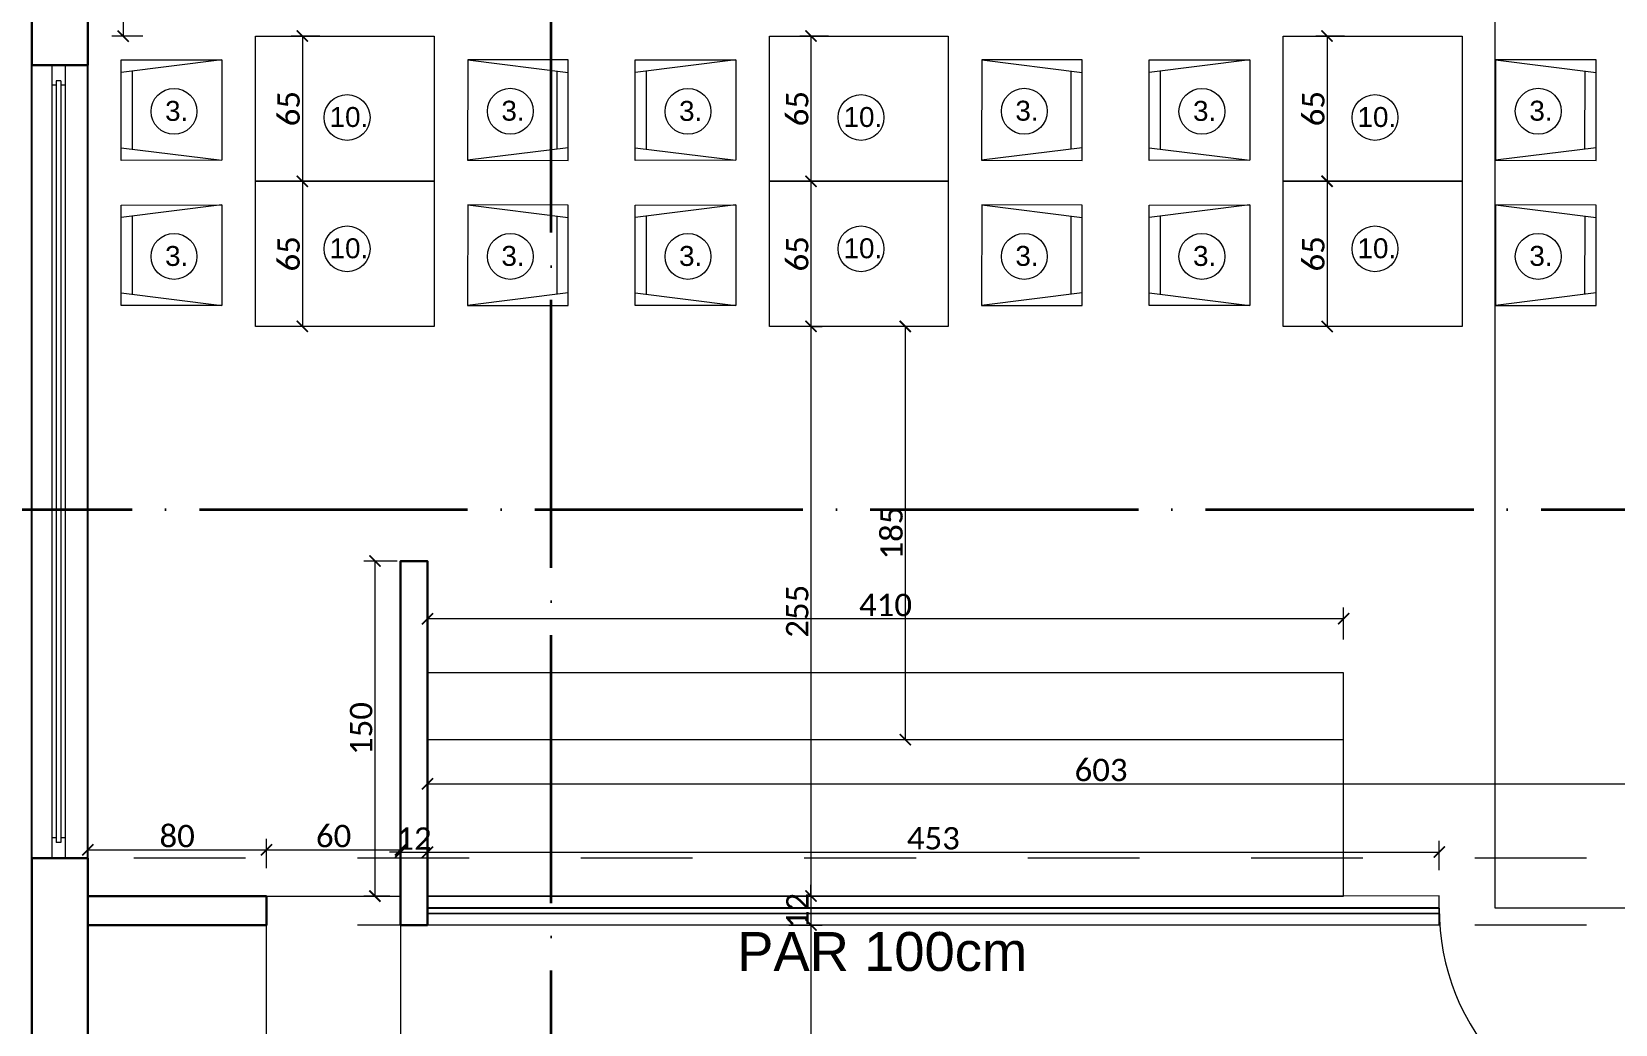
# Model space of a CAD drawing. Header units: centimetres. Extents: x -26724 to 60145, y -23645 to 6771.
# Drawn here: x -20015 to -19306, y 554 to 999 of the extents above; entities that cross this region are included whole.
import ezdxf

# ---------------------------------------------------------------- set-up
doc = ezdxf.new("R2010")
doc.units = ezdxf.units.CM
doc.linetypes.add('ACAD_ISO04W100', pattern=[30, 24, -3, 0, -3])
doc.linetypes.add('DALEKOVOD_VN', pattern=[5, 2.5, -2.5])
for name, color, linetype, lineweight in [('2.IZGLED', 7, 'Continuous', 13), ('4.KOTE', 88, 'Continuous', 15), ('namestaj', 8, 'Continuous', 9), ('namjestaj', 150, 'Continuous', 5), ('prozori', 140, 'Continuous', 13), ('zid', 7, 'Continuous', 40)]:
    doc.layers.add(name, color=color, linetype=linetype, lineweight=lineweight)
doc.layers.add('3.IZGLED 2', color=7, linetype='Continuous', lineweight=9, true_color=0x4a4a4a)
doc.layers.add('IZGLED 2', color=253, linetype='Continuous', lineweight=9, true_color=0x828282)
doc.layers.add('pozicije', color=7, linetype='Continuous')
doc.styles.add('0.15', font='arial.ttf', dxfattribs={"height": 0.15})
doc.styles.get("Standard").update_dxf_attribs({"font": 'calibri.ttf'})
doc.dimstyles.new('ja 1 50', dxfattribs={"dimtxt": 10, "dimasz": 5, "dimexe": 5, "dimexo": 5, "dimgap": 1, "dimtad": 1, "dimdec": 0, "dimtxsty": 'Standard', "dimblk": 'ARCHTICK', "dimcen": 2.5, "dimclrd": 256, "dimclrt": 7, "dimadec": 0, "dimazin": 0, "dimtfac": 1, "dimtdec": 0, "dimtix": 1, "dimtmove": 1, "dimatfit": 3, "dimldrblk": 'ARCHTICK', "dimfxl": 10, "dimfxlon": 1, "dimlwd": 0, "dimlwe": 9, "dimarcsym": 0})

# ---------------------------------------------------------------- blocks, each defined once
blk = doc.blocks.new('hzzzzzzz')
at = {"layer": 'namjestaj', "transparency": 33554687}
for p, q in [((620.48, 1677.08, 13.5), (626.13, 1722.08, 13.5)), ((620.5, 1722.08, 13.5), (620.48, 1677.08, 13.5)), ((665.5, 1722.06, 13.5), (620.5, 1722.08, 13.5)), ((620.5, 1722.08, 13.5), (620.5, 1722.08, 13.5)), ((660.5, 1717.06, 13.5), (625.5, 1717.08, 13.5)), ((659.88, 1722.06, 13.5), (665.48, 1677.06, 13.5)), ((665.48, 1677.06, 13.5), (665.5, 1722.06, 13.5)), ((620.48, 1677.08, 13.5), (665.48, 1677.06, 13.5)), ((609.86, 1582.06, 13.5), (609.86, 1662.06, 13.5)), ((609.86, 1662.06, 13.5), (674.86, 1662.06, 13.5)), ((674.86, 1662.06, 13.5), (674.86, 1582.06, 13.5)), ((674.86, 1582.06, 13.5), (609.86, 1582.06, 13.5)), ((609.86, 1582.06, 13.5), (609.86, 1582.06, 13.5)), ((620.48, 1567.04, 13.5), (665.48, 1567.06, 13.5)), ((620.48, 1567.04, 13.5), (626.13, 1522.04, 13.5)), ((620.5, 1522.04, 13.5), (620.48, 1567.04, 13.5)), ((659.88, 1522.06, 13.5), (665.48, 1567.06, 13.5)), ((665.48, 1567.06, 13.5), (665.5, 1522.06, 13.5)), ((660.5, 1527.06, 13.5), (625.5, 1527.04, 13.5)), ((665.5, 1522.06, 13.5), (620.5, 1522.04, 13.5)), ((620.5, 1522.04, 13.5), (620.5, 1522.04, 13.5))]:
    blk.add_line(p, q, dxfattribs=at)
blk = doc.blocks.new('_ArchTick')
at = {"color": 0, "linetype": 'ByBlock', "const_width": 0.15}
blk.add_lwpolyline([(-0.5, -0.5), (0.5, 0.5)], dxfattribs=at)
blk = doc.blocks.new('*D1691')
at = {"layer": '4.KOTE', "color": 0, "lineweight": 9, "transparency": 16777216}
for p, q in [((-19969.25, 1168.89), (-19979.15, 1168.89)), ((-19965.33, 996.89), (-19979.15, 996.89))]:
    blk.add_line(p, q, dxfattribs=at)
at = {"layer": '4.KOTE', "lineweight": 0, "transparency": 16777216}
blk.add_line((-19974.15, 1168.89), (-19974.15, 996.89), dxfattribs=at)
at = {"layer": 'Defpoints', "color": 0, "transparency": 16777216}
for p in [(-19955.42, 1168.89, 27), (-19974.15, 996.89), (-19914.98, 996.89, 27)]:
    blk.add_point(p, dxfattribs=at)
at = {"layer": '4.KOTE', "lineweight": 0, "transparency": 16777216, "xscale": 5, "yscale": 5, "zscale": 5}
for p, rotation in [((-19974.15, 1168.89), 90), ((-19974.15, 996.89), 270)]:
    blk.add_blockref('_ArchTick', p, dxfattribs=dict(at, rotation=rotation))
at = {"layer": '4.KOTE', "color": 7, "transparency": 16777216, "insert": (-19980.23, 1082.89), "char_height": 10, "attachment_point": 5, "rotation": 90}
blk.add_mtext('172', dxfattribs=at)
blk = doc.blocks.new('*D1719')
at = {"layer": '4.KOTE', "color": 0, "lineweight": 9, "transparency": 16777216}
for p, q in [((-19989.98, 1002.61), (-19989.98, 1017.01)), ((-19914.98, 1004.06), (-19914.98, 1017.01))]:
    blk.add_line(p, q, dxfattribs=at)
at = {"layer": '4.KOTE', "lineweight": 0, "transparency": 16777216}
blk.add_line((-19989.98, 1012.01), (-19914.98, 1012.01), dxfattribs=at)
at = {"layer": 'Defpoints', "color": 0, "transparency": 16777216}
for p in [(-19914.98, 1012.01), (-19989.98, 970.8, 13.5), (-19914.98, 970.8, 27)]:
    blk.add_point(p, dxfattribs=at)
at = {"layer": '4.KOTE', "lineweight": 0, "transparency": 16777216, "xscale": 5, "yscale": 5, "zscale": 5, "rotation": 180}
blk.add_blockref('_ArchTick', (-19989.98, 1012.01), dxfattribs=at)
at = {"layer": '4.KOTE', "lineweight": 0, "transparency": 16777216, "xscale": 5, "yscale": 5, "zscale": 5}
blk.add_blockref('_ArchTick', (-19914.98, 1012.01), dxfattribs=at)
at = {"layer": '4.KOTE', "color": 7, "transparency": 16777216, "insert": (-19952.48, 1018.08), "char_height": 10, "attachment_point": 5}
blk.add_mtext('75', dxfattribs=at)
blk = doc.blocks.new('*D1720')
at = {"layer": '4.KOTE', "color": 0, "lineweight": 9, "transparency": 16777216}
for p, q in [((-19914.98, 1004.06), (-19914.98, 1017.01)), ((-19834.98, 1008.04), (-19834.98, 1017.01))]:
    blk.add_line(p, q, dxfattribs=at)
at = {"layer": '4.KOTE', "lineweight": 0, "transparency": 16777216}
blk.add_line((-19914.98, 1012.01), (-19834.98, 1012.01), dxfattribs=at)
at = {"layer": 'Defpoints', "color": 0, "transparency": 16777216}
for p in [(-19834.98, 1012.01), (-19834.98, 996.89, 27), (-19914.98, 970.8, 27)]:
    blk.add_point(p, dxfattribs=at)
at = {"layer": '4.KOTE', "lineweight": 0, "transparency": 16777216, "xscale": 5, "yscale": 5, "zscale": 5, "rotation": 180}
blk.add_blockref('_ArchTick', (-19914.98, 1012.01), dxfattribs=at)
at = {"layer": '4.KOTE', "lineweight": 0, "transparency": 16777216, "xscale": 5, "yscale": 5, "zscale": 5}
blk.add_blockref('_ArchTick', (-19834.98, 1012.01), dxfattribs=at)
at = {"layer": '4.KOTE', "color": 7, "transparency": 16777216, "insert": (-19874.98, 1018.13), "char_height": 10, "attachment_point": 5}
blk.add_mtext('80', dxfattribs=at)
blk = doc.blocks.new('*D1721')
at = {"layer": '4.KOTE', "color": 0, "lineweight": 9, "transparency": 16777216}
for p, q in [((-19834.98, 1008.04), (-19834.98, 1017.01)), ((-19684.98, 1010.33), (-19684.98, 1017.01))]:
    blk.add_line(p, q, dxfattribs=at)
at = {"layer": '4.KOTE', "lineweight": 0, "transparency": 16777216}
blk.add_line((-19834.98, 1012.01), (-19684.98, 1012.01), dxfattribs=at)
at = {"layer": 'Defpoints', "color": 0, "transparency": 16777216}
for p in [(-19684.98, 1012.01), (-19834.98, 996.89, 27), (-19684.98, 996.89, 40.5)]:
    blk.add_point(p, dxfattribs=at)
at = {"layer": '4.KOTE', "lineweight": 0, "transparency": 16777216, "xscale": 5, "yscale": 5, "zscale": 5, "rotation": 180}
blk.add_blockref('_ArchTick', (-19834.98, 1012.01), dxfattribs=at)
at = {"layer": '4.KOTE', "lineweight": 0, "transparency": 16777216, "xscale": 5, "yscale": 5, "zscale": 5}
blk.add_blockref('_ArchTick', (-19684.98, 1012.01), dxfattribs=at)
at = {"layer": '4.KOTE', "color": 7, "transparency": 16777216, "insert": (-19759.98, 1018.13), "char_height": 10, "attachment_point": 5}
blk.add_mtext('150', dxfattribs=at)
blk = doc.blocks.new('*D1722')
at = {"layer": '4.KOTE', "color": 0, "lineweight": 9, "transparency": 16777216}
for p, q in [((-19684.98, 1010.33), (-19684.98, 1017.01)), ((-19604.98, 1010.33), (-19604.98, 1017.01))]:
    blk.add_line(p, q, dxfattribs=at)
at = {"layer": '4.KOTE', "lineweight": 0, "transparency": 16777216}
blk.add_line((-19684.98, 1012.01), (-19604.98, 1012.01), dxfattribs=at)
at = {"layer": 'Defpoints', "color": 0, "transparency": 16777216}
for p in [(-19604.98, 1012.01), (-19684.98, 996.89, 40.5), (-19604.98, 996.89, 40.5)]:
    blk.add_point(p, dxfattribs=at)
at = {"layer": '4.KOTE', "lineweight": 0, "transparency": 16777216, "xscale": 5, "yscale": 5, "zscale": 5, "rotation": 180}
blk.add_blockref('_ArchTick', (-19684.98, 1012.01), dxfattribs=at)
at = {"layer": '4.KOTE', "lineweight": 0, "transparency": 16777216, "xscale": 5, "yscale": 5, "zscale": 5}
blk.add_blockref('_ArchTick', (-19604.98, 1012.01), dxfattribs=at)
at = {"layer": '4.KOTE', "color": 7, "transparency": 16777216, "insert": (-19644.98, 1018.13), "char_height": 10, "attachment_point": 5}
blk.add_mtext('80', dxfattribs=at)
blk = doc.blocks.new('*D1723')
at = {"layer": '4.KOTE', "color": 0, "lineweight": 9, "transparency": 16777216}
for p, q in [((-19604.98, 1010.33), (-19604.98, 1017.01)), ((-19454.98, 1011.77), (-19454.98, 1017.01))]:
    blk.add_line(p, q, dxfattribs=at)
at = {"layer": '4.KOTE', "lineweight": 0, "transparency": 16777216}
blk.add_line((-19604.98, 1012.01), (-19454.98, 1012.01), dxfattribs=at)
at = {"layer": 'Defpoints', "color": 0, "transparency": 16777216}
for p in [(-19454.98, 1012.01), (-19604.98, 996.89, 40.5), (-19454.98, 996.89, 54)]:
    blk.add_point(p, dxfattribs=at)
at = {"layer": '4.KOTE', "lineweight": 0, "transparency": 16777216, "xscale": 5, "yscale": 5, "zscale": 5, "rotation": 180}
blk.add_blockref('_ArchTick', (-19604.98, 1012.01), dxfattribs=at)
at = {"layer": '4.KOTE', "lineweight": 0, "transparency": 16777216, "xscale": 5, "yscale": 5, "zscale": 5}
blk.add_blockref('_ArchTick', (-19454.98, 1012.01), dxfattribs=at)
at = {"layer": '4.KOTE', "color": 7, "transparency": 16777216, "insert": (-19529.98, 1018.13), "char_height": 10, "attachment_point": 5}
blk.add_mtext('150', dxfattribs=at)
blk = doc.blocks.new('*D1724')
at = {"layer": '4.KOTE', "color": 0, "lineweight": 9, "transparency": 16777216}
for p, q in [((-19454.98, 1011.77), (-19454.98, 1017.01)), ((-19374.98, 1011.77), (-19374.98, 1017.01))]:
    blk.add_line(p, q, dxfattribs=at)
at = {"layer": '4.KOTE', "lineweight": 0, "transparency": 16777216}
blk.add_line((-19454.98, 1012.01), (-19374.98, 1012.01), dxfattribs=at)
at = {"layer": 'Defpoints', "color": 0, "transparency": 16777216}
for p in [(-19374.98, 1012.01), (-19454.98, 996.89, 54), (-19374.98, 996.89, 54)]:
    blk.add_point(p, dxfattribs=at)
at = {"layer": '4.KOTE', "lineweight": 0, "transparency": 16777216, "xscale": 5, "yscale": 5, "zscale": 5, "rotation": 180}
blk.add_blockref('_ArchTick', (-19454.98, 1012.01), dxfattribs=at)
at = {"layer": '4.KOTE', "lineweight": 0, "transparency": 16777216, "xscale": 5, "yscale": 5, "zscale": 5}
blk.add_blockref('_ArchTick', (-19374.98, 1012.01), dxfattribs=at)
at = {"layer": '4.KOTE', "color": 7, "transparency": 16777216, "insert": (-19414.98, 1018.13), "char_height": 10, "attachment_point": 5}
blk.add_mtext('80', dxfattribs=at)
blk = doc.blocks.new('*D1725')
at = {"layer": '4.KOTE', "color": 0, "lineweight": 9, "transparency": 16777216}
for p, q in [((-19374.98, 1011.77), (-19374.98, 1017.01)), ((-19215.07, 1002.24), (-19215.07, 1017.01))]:
    blk.add_line(p, q, dxfattribs=at)
at = {"layer": '4.KOTE', "lineweight": 0, "transparency": 16777216}
blk.add_line((-19374.98, 1012.01), (-19215.07, 1012.01), dxfattribs=at)
at = {"layer": 'Defpoints', "color": 0, "transparency": 16777216}
for p in [(-19215.07, 1012.01), (-19374.98, 996.89, 54), (-19215.07, 940.89, 13.5)]:
    blk.add_point(p, dxfattribs=at)
at = {"layer": '4.KOTE', "lineweight": 0, "transparency": 16777216, "xscale": 5, "yscale": 5, "zscale": 5, "rotation": 180}
blk.add_blockref('_ArchTick', (-19374.98, 1012.01), dxfattribs=at)
at = {"layer": '4.KOTE', "lineweight": 0, "transparency": 16777216, "xscale": 5, "yscale": 5, "zscale": 5}
blk.add_blockref('_ArchTick', (-19215.07, 1012.01), dxfattribs=at)
at = {"layer": '4.KOTE', "color": 7, "transparency": 16777216, "insert": (-19295.03, 1018.13), "char_height": 10, "attachment_point": 5}
blk.add_mtext('160', dxfattribs=at)
blk = doc.blocks.new('*D1726')
at = {"layer": '4.KOTE', "color": 0, "lineweight": 9, "transparency": 16777216}
for p, q in [((-19621.47, 866.89), (-19629.16, 866.89)), ((-19616.06, 681.85), (-19629.16, 681.85))]:
    blk.add_line(p, q, dxfattribs=at)
at = {"layer": '4.KOTE', "lineweight": 0, "transparency": 16777216}
blk.add_line((-19624.16, 866.89), (-19624.16, 681.85), dxfattribs=at)
at = {"layer": 'Defpoints', "color": 0, "transparency": 16777216}
for p in [(-19604.98, 866.89, 40.5), (-19624.16, 681.85), (-19604.98, 681.85, 13.5)]:
    blk.add_point(p, dxfattribs=at)
at = {"layer": '4.KOTE', "lineweight": 0, "transparency": 16777216, "xscale": 5, "yscale": 5, "zscale": 5}
for p, rotation in [((-19624.16, 866.89), 90), ((-19624.16, 681.85), 270)]:
    blk.add_blockref('_ArchTick', p, dxfattribs=dict(at, rotation=rotation))
at = {"layer": '4.KOTE', "color": 7, "transparency": 16777216, "insert": (-19630.28, 774.37), "char_height": 10, "attachment_point": 5, "rotation": 90}
blk.add_mtext('185', dxfattribs=at)
blk = doc.blocks.new('*D1727')
at = {"layer": '4.KOTE', "color": 0, "lineweight": 9, "transparency": 16777216}
for p, q in [((-19837.98, 726.36), (-19837.98, 741)), ((-19427.98, 726.65), (-19427.98, 741))]:
    blk.add_line(p, q, dxfattribs=at)
at = {"layer": '4.KOTE', "lineweight": 0, "transparency": 16777216}
blk.add_line((-19427.98, 736), (-19837.98, 736), dxfattribs=at)
at = {"layer": 'Defpoints', "color": 0, "transparency": 16777216}
for p in [(-19837.98, 736), (-19427.98, 696.85, 13.5), (-19837.98, 680.37, 13.5)]:
    blk.add_point(p, dxfattribs=at)
at = {"layer": '4.KOTE', "lineweight": 0, "transparency": 16777216, "xscale": 5, "yscale": 5, "zscale": 5, "rotation": 180}
blk.add_blockref('_ArchTick', (-19837.98, 736), dxfattribs=at)
at = {"layer": '4.KOTE', "lineweight": 0, "transparency": 16777216, "xscale": 5, "yscale": 5, "zscale": 5}
blk.add_blockref('_ArchTick', (-19427.98, 736), dxfattribs=at)
at = {"layer": '4.KOTE', "color": 7, "transparency": 16777216, "insert": (-19632.98, 742.12), "char_height": 10, "attachment_point": 5}
blk.add_mtext('410', dxfattribs=at)
blk = doc.blocks.new('*D2092')
at = {"layer": '4.KOTE', "color": 0, "lineweight": 9, "transparency": 16777216}
for p, q in [((-19837.98, 652.55), (-19837.98, 667.12)), ((-19235.07, 652.55), (-19235.07, 667.12))]:
    blk.add_line(p, q, dxfattribs=at)
at = {"layer": '4.KOTE', "lineweight": 0, "transparency": 16777216}
blk.add_line((-19837.98, 662.12), (-19235.07, 662.12), dxfattribs=at)
at = {"layer": 'Defpoints', "color": 0, "transparency": 16777216}
for p in [(-19235.07, 662.12), (-19837.98, 611.85, 13.5), (-19235.07, 611.85, 13.5)]:
    blk.add_point(p, dxfattribs=at)
at = {"layer": '4.KOTE', "lineweight": 0, "transparency": 16777216, "xscale": 5, "yscale": 5, "zscale": 5, "rotation": 180}
blk.add_blockref('_ArchTick', (-19837.98, 662.12), dxfattribs=at)
at = {"layer": '4.KOTE', "lineweight": 0, "transparency": 16777216, "xscale": 5, "yscale": 5, "zscale": 5}
blk.add_blockref('_ArchTick', (-19235.07, 662.12), dxfattribs=at)
at = {"layer": '4.KOTE', "color": 7, "transparency": 16777216, "insert": (-19536.53, 668.24), "char_height": 10, "attachment_point": 5}
blk.add_mtext('603', dxfattribs=at)
blk = doc.blocks.new('*D2093')
at = {"layer": '4.KOTE', "color": 0, "lineweight": 9, "transparency": 16777216}
for p, q in [((-19989.98, 624.27), (-19989.98, 637.54)), ((-19909.98, 624.27), (-19909.98, 637.54))]:
    blk.add_line(p, q, dxfattribs=at)
at = {"layer": '4.KOTE', "lineweight": 0, "transparency": 16777216}
blk.add_line((-19989.98, 632.54), (-19909.98, 632.54), dxfattribs=at)
at = {"layer": 'Defpoints', "color": 0, "transparency": 16777216}
for p in [(-19909.98, 632.54), (-19989.98, 611.85, 13.5), (-19909.98, 611.85, 13.5)]:
    blk.add_point(p, dxfattribs=at)
at = {"layer": '4.KOTE', "lineweight": 0, "transparency": 16777216, "xscale": 5, "yscale": 5, "zscale": 5, "rotation": 180}
blk.add_blockref('_ArchTick', (-19989.98, 632.54), dxfattribs=at)
at = {"layer": '4.KOTE', "lineweight": 0, "transparency": 16777216, "xscale": 5, "yscale": 5, "zscale": 5}
blk.add_blockref('_ArchTick', (-19909.98, 632.54), dxfattribs=at)
at = {"layer": '4.KOTE', "color": 7, "transparency": 16777216, "insert": (-19949.98, 638.67), "char_height": 10, "attachment_point": 5}
blk.add_mtext('80', dxfattribs=at)
blk = doc.blocks.new('*D2094')
at = {"layer": '4.KOTE', "color": 0, "lineweight": 9, "transparency": 16777216}
for p, q in [((-19909.98, 624.27), (-19909.98, 637.54)), ((-19849.98, 624.27), (-19849.98, 637.54))]:
    blk.add_line(p, q, dxfattribs=at)
at = {"layer": '4.KOTE', "lineweight": 0, "transparency": 16777216}
blk.add_line((-19909.98, 632.54), (-19849.98, 632.54), dxfattribs=at)
at = {"layer": 'Defpoints', "color": 0, "transparency": 16777216}
for p in [(-19849.98, 632.54), (-19909.98, 611.85, 13.5), (-19849.98, 611.85, 13.5)]:
    blk.add_point(p, dxfattribs=at)
at = {"layer": '4.KOTE', "lineweight": 0, "transparency": 16777216, "xscale": 5, "yscale": 5, "zscale": 5, "rotation": 180}
blk.add_blockref('_ArchTick', (-19909.98, 632.54), dxfattribs=at)
at = {"layer": '4.KOTE', "lineweight": 0, "transparency": 16777216, "xscale": 5, "yscale": 5, "zscale": 5}
blk.add_blockref('_ArchTick', (-19849.98, 632.54), dxfattribs=at)
at = {"layer": '4.KOTE', "color": 7, "transparency": 16777216, "insert": (-19879.98, 638.67), "char_height": 10, "attachment_point": 5}
blk.add_mtext('60', dxfattribs=at)
blk = doc.blocks.new('*D2095')
at = {"layer": '4.KOTE', "lineweight": 0, "transparency": 16777216}
for p, q in [((-19849.98, 631.54), (-19854.98, 631.54)), ((-19849.98, 631.54), (-19837.98, 631.54)), ((-19837.98, 631.54), (-19832.98, 631.54))]:
    blk.add_line(p, q, dxfattribs=at)
at = {"layer": '4.KOTE', "color": 0, "lineweight": 9, "transparency": 16777216}
for p, q in [((-19849.98, 623.38), (-19849.98, 636.54)), ((-19837.98, 629.81), (-19837.98, 626.54))]:
    blk.add_line(p, q, dxfattribs=at)
at = {"layer": 'Defpoints', "color": 0, "transparency": 16777216}
for p in [(-19837.98, 631.54, 13.5), (-19837.98, 631.54), (-19849.98, 611.85, 13.5)]:
    blk.add_point(p, dxfattribs=at)
at = {"layer": '4.KOTE', "lineweight": 0, "transparency": 16777216, "xscale": 5, "yscale": 5, "zscale": 5}
blk.add_blockref('_ArchTick', (-19849.98, 631.54), dxfattribs=at)
at = {"layer": '4.KOTE', "lineweight": 0, "transparency": 16777216, "xscale": 5, "yscale": 5, "zscale": 5, "rotation": 180}
blk.add_blockref('_ArchTick', (-19837.98, 631.54), dxfattribs=at)
at = {"layer": '4.KOTE', "color": 7, "transparency": 16777216, "insert": (-19843.98, 637.59), "char_height": 10, "attachment_point": 5}
blk.add_mtext('12', dxfattribs=at)
blk = doc.blocks.new('*D2096')
at = {"layer": '4.KOTE', "color": 0, "lineweight": 9, "transparency": 16777216}
for p, q in [((-19851.49, 761.85), (-19866.49, 761.85)), ((-19854.88, 611.85), (-19866.49, 611.85))]:
    blk.add_line(p, q, dxfattribs=at)
at = {"layer": '4.KOTE', "lineweight": 0, "transparency": 16777216}
blk.add_line((-19861.49, 761.85), (-19861.49, 611.85), dxfattribs=at)
at = {"layer": 'Defpoints', "color": 0, "transparency": 16777216}
for p in [(0, 761.85, 13.5), (-19861.49, 611.85), (-19849.98, 611.85, 13.5)]:
    blk.add_point(p, dxfattribs=at)
at = {"layer": '4.KOTE', "lineweight": 0, "transparency": 16777216, "xscale": 5, "yscale": 5, "zscale": 5}
for p, rotation in [((-19861.49, 761.85), 90), ((-19861.49, 611.85), 270)]:
    blk.add_blockref('_ArchTick', p, dxfattribs=dict(at, rotation=rotation))
at = {"layer": '4.KOTE', "color": 7, "transparency": 16777216, "insert": (-19867.61, 686.85), "char_height": 10, "attachment_point": 5, "rotation": 90}
blk.add_mtext('150', dxfattribs=at)
blk = doc.blocks.new('*D2097')
at = {"layer": '4.KOTE', "lineweight": 0, "transparency": 16777216}
blk.add_line((-19666.35, 866.89), (-19666.35, 611.85), dxfattribs=at)
at = {"layer": '4.KOTE', "color": 0, "lineweight": 9, "transparency": 16777216}
for p, q in [((-19665.16, 866.89), (-19661.35, 866.89)), ((-19668.9, 611.85), (-19661.35, 611.85))]:
    blk.add_line(p, q, dxfattribs=at)
at = {"layer": 'Defpoints', "color": 0, "transparency": 16777216}
for p in [(-19671.99, 866.89, 40.5), (-19671.99, 611.85, 13.5), (-19666.35, 611.85)]:
    blk.add_point(p, dxfattribs=at)
at = {"layer": '4.KOTE', "lineweight": 0, "transparency": 16777216, "xscale": 5, "yscale": 5, "zscale": 5}
for p, rotation in [((-19666.35, 866.89), 90), ((-19666.35, 611.85), 270)]:
    blk.add_blockref('_ArchTick', p, dxfattribs=dict(at, rotation=rotation))
at = {"layer": '4.KOTE', "color": 7, "transparency": 16777216, "insert": (-19672.47, 739.37), "char_height": 10, "attachment_point": 5, "rotation": 90}
blk.add_mtext('255', dxfattribs=at)
blk = doc.blocks.new('*D2098')
at = {"layer": '4.KOTE', "color": 0, "lineweight": 9, "transparency": 16777216}
for p, q in [((-19658.55, 996.89), (-19671.35, 996.89)), ((-19658.55, 931.89), (-19671.35, 931.89))]:
    blk.add_line(p, q, dxfattribs=at)
at = {"layer": '4.KOTE', "lineweight": 0, "transparency": 16777216}
blk.add_line((-19666.35, 996.89), (-19666.35, 931.89), dxfattribs=at)
at = {"layer": 'Defpoints', "color": 0, "transparency": 16777216}
for p in [(-19604.98, 996.89, 40.5), (-19666.35, 931.89), (-19604.98, 931.89, 40.5)]:
    blk.add_point(p, dxfattribs=at)
at = {"layer": '4.KOTE', "lineweight": 0, "transparency": 16777216, "xscale": 5, "yscale": 5, "zscale": 5}
for p, rotation in [((-19666.35, 996.89), 90), ((-19666.35, 931.89), 270)]:
    blk.add_blockref('_ArchTick', p, dxfattribs=dict(at, rotation=rotation))
at = {"layer": '4.KOTE', "color": 7, "transparency": 16777216, "insert": (-19672.47, 964.39), "char_height": 10, "attachment_point": 5, "rotation": 90}
blk.add_mtext('65', dxfattribs=at)
blk = doc.blocks.new('*D2099')
at = {"layer": '4.KOTE', "color": 0, "lineweight": 9, "transparency": 16777216}
for p, q in [((-19656.35, 931.89), (-19671.35, 931.89)), ((-19666.35, 866.89), (-19671.35, 866.89))]:
    blk.add_line(p, q, dxfattribs=at)
at = {"layer": '4.KOTE', "lineweight": 0, "transparency": 16777216}
blk.add_line((-19666.35, 931.89), (-19666.35, 866.89), dxfattribs=at)
at = {"layer": 'Defpoints', "color": 0, "transparency": 16777216}
for p in [(0, 931.89, 40.5), (-19666.35, 866.89), (-19666.35, 866.89)]:
    blk.add_point(p, dxfattribs=at)
at = {"layer": '4.KOTE', "lineweight": 0, "transparency": 16777216, "xscale": 5, "yscale": 5, "zscale": 5}
for p, rotation in [((-19666.35, 931.89), 90), ((-19666.35, 866.89), 270)]:
    blk.add_blockref('_ArchTick', p, dxfattribs=dict(at, rotation=rotation))
at = {"layer": '4.KOTE', "color": 7, "transparency": 16777216, "insert": (-19672.47, 899.39), "char_height": 10, "attachment_point": 5, "rotation": 90}
blk.add_mtext('65', dxfattribs=at)
blk = doc.blocks.new('*D2100')
at = {"layer": '4.KOTE', "color": 0, "lineweight": 9, "transparency": 16777216}
for p, q in [((-19427.58, 996.89), (-19440.39, 996.89)), ((-19427.58, 931.89), (-19440.39, 931.89))]:
    blk.add_line(p, q, dxfattribs=at)
at = {"layer": '4.KOTE', "lineweight": 0, "transparency": 16777216}
blk.add_line((-19435.39, 996.89), (-19435.39, 931.89), dxfattribs=at)
at = {"layer": 'Defpoints', "color": 0, "transparency": 16777216}
for p in [(-19374.02, 996.89, 40.5), (-19435.39, 931.89), (-19374.02, 931.89, 40.5)]:
    blk.add_point(p, dxfattribs=at)
at = {"layer": '4.KOTE', "lineweight": 0, "transparency": 16777216, "xscale": 5, "yscale": 5, "zscale": 5}
for p, rotation in [((-19435.39, 996.89), 90), ((-19435.39, 931.89), 270)]:
    blk.add_blockref('_ArchTick', p, dxfattribs=dict(at, rotation=rotation))
at = {"layer": '4.KOTE', "color": 7, "transparency": 16777216, "insert": (-19441.51, 964.39), "char_height": 10, "attachment_point": 5, "rotation": 90}
blk.add_mtext('65', dxfattribs=at)
blk = doc.blocks.new('*D2101')
at = {"layer": '4.KOTE', "color": 0, "lineweight": 9, "transparency": 16777216}
for p, q in [((-19427.58, 931.89), (-19440.39, 931.89)), ((-19435.39, 866.89), (-19440.39, 866.89))]:
    blk.add_line(p, q, dxfattribs=at)
at = {"layer": '4.KOTE', "lineweight": 0, "transparency": 16777216}
blk.add_line((-19435.39, 931.89), (-19435.39, 866.89), dxfattribs=at)
at = {"layer": 'Defpoints', "color": 0, "transparency": 16777216}
for p in [(-19374.02, 931.89, 40.5), (-19435.39, 866.89), (-19435.39, 866.89)]:
    blk.add_point(p, dxfattribs=at)
at = {"layer": '4.KOTE', "lineweight": 0, "transparency": 16777216, "xscale": 5, "yscale": 5, "zscale": 5}
for p, rotation in [((-19435.39, 931.89), 90), ((-19435.39, 866.89), 270)]:
    blk.add_blockref('_ArchTick', p, dxfattribs=dict(at, rotation=rotation))
at = {"layer": '4.KOTE', "color": 7, "transparency": 16777216, "insert": (-19441.51, 899.39), "char_height": 10, "attachment_point": 5, "rotation": 90}
blk.add_mtext('65', dxfattribs=at)
blk = doc.blocks.new('*D2102')
at = {"layer": '4.KOTE', "color": 0, "lineweight": 9, "transparency": 16777216}
for p, q in [((-19886.16, 996.89), (-19898.96, 996.89)), ((-19886.16, 931.89), (-19898.96, 931.89))]:
    blk.add_line(p, q, dxfattribs=at)
at = {"layer": '4.KOTE', "lineweight": 0, "transparency": 16777216}
blk.add_line((-19893.96, 996.89), (-19893.96, 931.89), dxfattribs=at)
at = {"layer": 'Defpoints', "color": 0, "transparency": 16777216}
for p in [(-19832.59, 996.89, 40.5), (-19893.96, 931.89), (-19832.59, 931.89, 40.5)]:
    blk.add_point(p, dxfattribs=at)
at = {"layer": '4.KOTE', "lineweight": 0, "transparency": 16777216, "xscale": 5, "yscale": 5, "zscale": 5}
for p, rotation in [((-19893.96, 996.89), 90), ((-19893.96, 931.89), 270)]:
    blk.add_blockref('_ArchTick', p, dxfattribs=dict(at, rotation=rotation))
at = {"layer": '4.KOTE', "color": 7, "transparency": 16777216, "insert": (-19900.08, 964.39), "char_height": 10, "attachment_point": 5, "rotation": 90}
blk.add_mtext('65', dxfattribs=at)
blk = doc.blocks.new('*D2103')
at = {"layer": '4.KOTE', "color": 0, "lineweight": 9, "transparency": 16777216}
for p, q in [((-19886.16, 931.89), (-19898.96, 931.89)), ((-19893.96, 866.89), (-19898.96, 866.89))]:
    blk.add_line(p, q, dxfattribs=at)
at = {"layer": '4.KOTE', "lineweight": 0, "transparency": 16777216}
blk.add_line((-19893.96, 931.89), (-19893.96, 866.89), dxfattribs=at)
at = {"layer": 'Defpoints', "color": 0, "transparency": 16777216}
for p in [(-19832.59, 931.89, 40.5), (-19893.96, 866.89), (-19893.96, 866.89)]:
    blk.add_point(p, dxfattribs=at)
at = {"layer": '4.KOTE', "lineweight": 0, "transparency": 16777216, "xscale": 5, "yscale": 5, "zscale": 5}
for p, rotation in [((-19893.96, 931.89), 90), ((-19893.96, 866.89), 270)]:
    blk.add_blockref('_ArchTick', p, dxfattribs=dict(at, rotation=rotation))
at = {"layer": '4.KOTE', "color": 7, "transparency": 16777216, "insert": (-19900.08, 899.39), "char_height": 10, "attachment_point": 5, "rotation": 90}
blk.add_mtext('65', dxfattribs=at)
blk = doc.blocks.new('*D2104')
at = {"layer": '4.KOTE', "lineweight": 0, "transparency": 16777216}
for p, q in [((-19666.37, 611.85), (-19666.37, 616.85)), ((-19666.37, 611.85), (-19666.37, 598.89)), ((-19666.37, 598.89), (-19666.37, 593.89))]:
    blk.add_line(p, q, dxfattribs=at)
at = {"layer": '4.KOTE', "color": 0, "lineweight": 9, "transparency": 16777216}
for p, q in [((-19676.33, 611.85), (-19661.37, 611.85)), ((-19676.33, 598.89), (-19661.37, 598.89))]:
    blk.add_line(p, q, dxfattribs=at)
at = {"layer": 'Defpoints', "color": 0, "transparency": 16777216}
for p in [(-19837.98, 611.85, 13.5), (-19837.98, 598.89, 13.5), (-19666.37, 598.89)]:
    blk.add_point(p, dxfattribs=at)
at = {"layer": '4.KOTE', "lineweight": 0, "transparency": 16777216, "xscale": 5, "yscale": 5, "zscale": 5}
for p, rotation in [((-19666.37, 611.85), 270), ((-19666.37, 598.89), 90)]:
    blk.add_blockref('_ArchTick', p, dxfattribs=dict(at, rotation=rotation))
at = {"layer": '4.KOTE', "color": 7, "transparency": 16777216, "insert": (-19672.42, 605.37), "char_height": 10, "attachment_point": 5, "rotation": 90}
blk.add_mtext('12', dxfattribs=at)
blk = doc.blocks.new('*D2105')
at = {"layer": '4.KOTE', "color": 0, "lineweight": 9, "transparency": 16777216}
for p, q in [((-19676.33, 598.89), (-19661.37, 598.89)), ((-19659.23, 258.91), (-19671.37, 258.91))]:
    blk.add_line(p, q, dxfattribs=at)
at = {"layer": '4.KOTE', "lineweight": 0, "transparency": 16777216}
blk.add_line((-19666.37, 598.89), (-19666.37, 258.91), dxfattribs=at)
at = {"layer": 'Defpoints', "color": 0, "transparency": 16777216}
for p in [(-19837.98, 598.89, 13.5), (-19666.37, 258.91), (-19652.75, 258.91, 13.5)]:
    blk.add_point(p, dxfattribs=at)
at = {"layer": '4.KOTE', "lineweight": 0, "transparency": 16777216, "xscale": 5, "yscale": 5, "zscale": 5}
for p, rotation in [((-19666.37, 598.89), 90), ((-19666.37, 258.91), 270)]:
    blk.add_blockref('_ArchTick', p, dxfattribs=dict(at, rotation=rotation))
at = {"layer": '4.KOTE', "color": 7, "transparency": 16777216, "insert": (-19672.49, 428.9), "char_height": 10, "attachment_point": 5, "rotation": 90}
blk.add_mtext('340', dxfattribs=at)
blk = doc.blocks.new('*D2163')
at = {"layer": '4.KOTE', "color": 0, "lineweight": 9, "transparency": 16777216}
for p, q in [((-19837.98, 627.64), (-19837.98, 636.54)), ((-19385.18, 623.39), (-19385.18, 636.54))]:
    blk.add_line(p, q, dxfattribs=at)
at = {"layer": '4.KOTE', "lineweight": 0, "transparency": 16777216}
blk.add_line((-19837.98, 631.54), (-19385.18, 631.54), dxfattribs=at)
at = {"layer": 'Defpoints', "color": 0, "transparency": 16777216}
for p in [(-19385.18, 631.54), (-19837.98, 624.28, 13.5), (-19385.18, 611.88, 13.5)]:
    blk.add_point(p, dxfattribs=at)
at = {"layer": '4.KOTE', "lineweight": 0, "transparency": 16777216, "xscale": 5, "yscale": 5, "zscale": 5, "rotation": 180}
blk.add_blockref('_ArchTick', (-19837.98, 631.54), dxfattribs=at)
at = {"layer": '4.KOTE', "lineweight": 0, "transparency": 16777216, "xscale": 5, "yscale": 5, "zscale": 5}
blk.add_blockref('_ArchTick', (-19385.18, 631.54), dxfattribs=at)
at = {"layer": '4.KOTE', "color": 7, "transparency": 16777216, "insert": (-19611.58, 637.67), "char_height": 10, "attachment_point": 5}
blk.add_mtext('453', dxfattribs=at)

msp = doc.modelspace()

# ---------------------------------------------------------------- linework, layer by layer
at = {"layer": '2.IZGLED'}
for p, q in [((-19385.18, 611.88, 13.5), (-19837.98, 611.86, 13.5)), ((-19385.18, 598.88, 13.5), (-19385.18, 611.88, 13.5)), ((-19385.18, 598.88, 13.5), (-19837.98, 598.86, 13.5))]:
    msp.add_line(p, q, dxfattribs=at)
at = {"layer": '3.IZGLED 2', "color": 32, "linetype": 'DALEKOVOD_VN', "ltscale": 20, "true_color": 0xcd6928}
for p, q in [((-19219.33, 628.89, 13.5), (-19989.98, 628.89, 13.5)), ((-19219.33, 598.89, 13.5), (-19989.98, 598.89, 13.5))]:
    msp.add_line(p, q, dxfattribs=at)
at = {"layer": '3.IZGLED 2', "ltscale": 12, "elevation": 13.5}
msp.add_lwpolyline([(-18810.18, 858.89), (-18955.18, 858.89), (-18955.18, 713.89), (-19035.18, 713.89), (-19035.18, 573.89), (-19220.18, 573.89), (-19220.18, 713.89), (-19235.18, 713.89), (-19235.18, 606.49), (-19360.18, 606.48), (-19360.18, 1818.89), (-18810.18, 1818.89), (-18810.18, 858.89)], dxfattribs=at)
at = {"layer": 'IZGLED 2', "color": 32, "linetype": 'ACAD_ISO04W100', "lineweight": 35, "ltscale": 5}
for p, q in [((-19782.61, 458.59), (-19782.61, 2532.2)), ((-20090.14, 784.99), (-18913.48, 784.99))]:
    msp.add_line(p, q, dxfattribs=at)
at = {"layer": 'IZGLED 2', "lineweight": 25, "ltscale": 12}
for p, q in [((-20015.07, 628.89, 13.5), (-20015.07, 983.89, 13.5)), ((-19989.98, 628.89, 13.5), (-19989.98, 983.89, 13.5))]:
    msp.add_line(p, q, dxfattribs=at)
at = {"layer": 'IZGLED 2', "elevation": 13.5}
msp.add_lwpolyline([(-19909.98, 611.85), (-19849.98, 611.85), (-19849.98, 537.39), (-19909.98, 537.39)], close=True, dxfattribs=at)
at = {"layer": 'namestaj'}
for centre in [(-19951.39, 963.17, -27), (-19800.89, 963.24, -27), (-19721.39, 963.17, -13.5), (-19570.89, 963.24, -13.5), (-19491.39, 963.17), (-19340.89, 963.24), (-19873.95, 960.42, -40.5), (-19643.95, 960.42, -27), (-19413.95, 960.42, -13.5), (-19951.39, 898.22, -27), (-19873.95, 901.64, -40.5), (-19800.89, 898.24, -27), (-19721.39, 898.22, -13.5), (-19643.95, 901.64, -27), (-19570.89, 898.24, -13.5), (-19491.39, 898.22), (-19413.95, 901.64, -13.5), (-19340.89, 898.24)]:
    msp.add_circle(centre, 10.27, dxfattribs=at)
at = {"layer": 'namjestaj', "elevation": 13.5}
for points in [[(-19427.98, 681.85), (-19427.98, 711.85), (-19837.98, 711.85), (-19837.98, 681.85)], [(-19837.98, 611.85), (-19427.98, 611.85), (-19427.98, 681.85), (-19837.98, 681.85), (-19837.98, 598.89)]]:
    msp.add_lwpolyline(points, dxfattribs=at)
at = {"layer": 'prozori'}
for p, q in [((-20006.05, 983.89, 13.5), (-20006.05, 628.89, 13.5)), ((-20000.05, 983.89, 13.5), (-20000.05, 628.89, 13.5)), ((-20004.05, 974.89, 13.5), (-20006.05, 974.89, 13.5)), ((-20004.05, 976.89, 13.5), (-20004.05, 635.89, 13.5)), ((-20002.05, 976.89, 13.5), (-20004.05, 976.89, 13.5)), ((-20002.05, 976.89, 13.5), (-20002.05, 635.89, 13.5)), ((-20000.05, 974.89, 13.5), (-20002.05, 974.89, 13.5)), ((-20004.05, 637.89, 13.5), (-20006.05, 637.89, 13.5)), ((-20000.05, 637.89, 13.5), (-20002.05, 637.89, 13.5)), ((-20002.05, 635.89, 13.5), (-20004.05, 635.89, 13.5))]:
    msp.add_line(p, q, dxfattribs=at)
at = {"layer": 'prozori', "lineweight": 25, "ltscale": 12}
for p, q in [((-19385.18, 606.48, 13.5), (-19837.98, 606.46, 13.5)), ((-19385.18, 603.98, 13.5), (-19837.98, 603.96, 13.5))]:
    msp.add_line(p, q, dxfattribs=at)
at = {"layer": 'prozori'}
msp.add_arc((-19285.18, 605.39), 100.01, 179.37256, 270, dxfattribs=at)
at = {"layer": 'zid', "lineweight": 30}
for p, q in [((-20015.07, 1038.89, 13.5), (-20015.07, 983.89, 13.5)), ((-19990, 983.89, 13.5), (-19990.01, 1038.89, 13.5)), ((-20015.07, 983.89, 13.5), (-19990, 983.89, 13.5)), ((-20015.07, 628.89, 13.5), (-20015.07, 233.89, 13.5)), ((-20015.07, 628.89, 13.5), (-19989.98, 628.89, 13.5)), ((-19989.96, 258.89, 13.5), (-19989.98, 628.89, 13.5)), ((-19909.98, 611.85, 13.5), (-19989.98, 611.85, 13.5)), ((-19837.98, 598.86, 13.5), (-19849.98, 598.85, 13.5))]:
    msp.add_line(p, q, dxfattribs=at)
at = {"layer": 'zid', "lineweight": 30, "elevation": 13.5}
for points in [[(-19849.98, 598.89), (-19849.98, 761.85), (-19837.98, 761.85), (-19837.98, 598.89)], [(-19909.98, 611.85), (-19909.98, 598.85), (-19989.98, 598.85)]]:
    msp.add_lwpolyline(points, dxfattribs=at)

# ---------------------------------------------------------------- block references
at = {"rotation": 270}
for p in [(-21497.04, 1606.75, 13.5), (-21267.04, 1606.75, 27), (-21037.04, 1606.75, 40.5), (-21497.04, 1541.75, 13.5), (-21267.04, 1541.75, 27), (-21037.04, 1541.75, 40.5)]:
    msp.add_blockref('hzzzzzzz', p, dxfattribs=at)

# ---------------------------------------------------------------- texts
at = {"layer": 'pozicije', "style": '0.15'}
for s, p in [('3.', (-19955.38, 958.93, -27)), ('10.', (-19881.79, 956.19, -40.5)), ('3.', (-19804.88, 959.01, -27)), ('3.', (-19725.38, 958.93, -13.5)), ('10.', (-19651.79, 956.19, -27)), ('3.', (-19574.88, 959.01, -13.5)), ('3.', (-19495.38, 958.93)), ('10.', (-19421.79, 956.19, -13.5)), ('3.', (-19344.88, 959.01)), ('3.', (-19955.38, 893.98, -27)), ('10.', (-19881.79, 897.41, -40.5)), ('3.', (-19804.88, 894.01, -27)), ('3.', (-19725.38, 893.98, -13.5)), ('10.', (-19651.79, 897.41, -27)), ('3.', (-19574.88, 894.01, -13.5)), ('3.', (-19495.38, 893.98)), ('10.', (-19421.79, 897.41, -13.5)), ('3.', (-19344.88, 894.01))]:
    msp.add_text(s, height=8.93, dxfattribs=at).set_placement(p)
at = {"layer": 'pozicije', "color": 0, "insert": (-19699.37, 595.74), "char_height": 17.414, "attachment_point": 1, "style": '0.15'}
msp.add_mtext_dynamic_manual_height_columns('PAR 100cm', width=290.6445, gutter_width=750, heights=[45.89], dxfattribs=at)

# ---------------------------------------------------------------- dimensions: what is measured, and where the dimension line sits
at = {"layer": '4.KOTE'}
for base, p1, p2, picture, middle in [((-19974.15, 996.89), (-19955.42, 1168.89, 27), (-19914.98, 996.89, 27), '*D1691', (-19980.23, 1082.89)), ((-19893.96, 931.89), (-19832.59, 996.89, 40.5), (-19832.59, 931.89, 40.5), '*D2102', (-19900.08, 964.39)), ((-19666.35, 931.89), (-19604.98, 996.89, 40.5), (-19604.98, 931.89, 40.5), '*D2098', (-19672.47, 964.39)), ((-19435.39, 931.89), (-19374.02, 996.89, 40.5), (-19374.02, 931.89, 40.5), '*D2100', (-19441.51, 964.39)), ((-19893.96, 866.89), (-19832.59, 931.89, 40.5), (-19893.96, 866.89), '*D2103', (-19900.08, 899.39)), ((-19666.35, 866.89), (0, 931.89, 40.5), (-19666.35, 866.89), '*D2099', (-19672.47, 899.39)), ((-19435.39, 866.89), (-19374.02, 931.89, 40.5), (-19435.39, 866.89), '*D2101', (-19441.51, 899.39)), ((-19666.35, 611.85), (-19671.99, 866.89, 40.5), (-19671.99, 611.85, 13.5), '*D2097', (-19672.47, 739.37)), ((-19624.16, 681.85), (-19604.98, 866.89, 40.5), (-19604.98, 681.85, 13.5), '*D1726', (-19630.28, 774.37)), ((-19861.49, 611.85), (0, 761.85, 13.5), (-19849.98, 611.85, 13.5), '*D2096', (-19867.61, 686.85)), ((-19666.37, 258.91), (-19837.98, 598.89, 13.5), (-19652.75, 258.91, 13.5), '*D2105', (-19672.49, 428.9))]:
    dim = msp.add_linear_dim(base=base, p1=p1, p2=p2, angle=90, dimstyle='ja 1 50', dxfattribs=at)
    dim.commit()
    dim.dimension.update_dxf_attribs({"geometry": picture, "text_midpoint": middle})
for base, p1, p2, picture, middle in [((-19914.98, 1012.01), (-19989.98, 970.8, 13.5), (-19914.98, 970.8, 27), '*D1719', (-19952.48, 1018.08)), ((-19834.98, 1012.01), (-19914.98, 970.8, 27), (-19834.98, 996.89, 27), '*D1720', (-19874.98, 1018.13)), ((-19684.98, 1012.01), (-19834.98, 996.89, 27), (-19684.98, 996.89, 40.5), '*D1721', (-19759.98, 1018.13)), ((-19604.98, 1012.01), (-19684.98, 996.89, 40.5), (-19604.98, 996.89, 40.5), '*D1722', (-19644.98, 1018.13)), ((-19454.98, 1012.01), (-19604.98, 996.89, 40.5), (-19454.98, 996.89, 54), '*D1723', (-19529.98, 1018.13)), ((-19374.98, 1012.01), (-19454.98, 996.89, 54), (-19374.98, 996.89, 54), '*D1724', (-19414.98, 1018.13)), ((-19215.07, 1012.01), (-19374.98, 996.89, 54), (-19215.07, 940.89, 13.5), '*D1725', (-19295.03, 1018.13)), ((-19837.98, 736), (-19427.98, 696.85, 13.5), (-19837.98, 680.37, 13.5), '*D1727', (-19632.98, 742.12)), ((-19235.07, 662.12), (-19837.98, 611.85, 13.5), (-19235.07, 611.85, 13.5), '*D2092', (-19536.53, 668.24)), ((-19909.98, 632.54), (-19989.98, 611.85, 13.5), (-19909.98, 611.85, 13.5), '*D2093', (-19949.98, 638.67)), ((-19849.98, 632.54), (-19909.98, 611.85, 13.5), (-19849.98, 611.85, 13.5), '*D2094', (-19879.98, 638.67)), ((-19837.98, 631.54), (-19849.98, 611.85, 13.5), (-19837.98, 631.54, 13.5), '*D2095', (-19843.98, 637.59)), ((-19385.18, 631.54), (-19837.98, 624.28, 13.5), (-19385.18, 611.88, 13.5), '*D2163', (-19611.58, 637.67))]:
    dim = msp.add_linear_dim(base=base, p1=p1, p2=p2, dimstyle='ja 1 50', dxfattribs=at)
    dim.commit()
    dim.dimension.update_dxf_attribs({"geometry": picture, "text_midpoint": middle})
dim = msp.add_linear_dim(base=(-19666.37, 598.89), p1=(-19837.98, 611.85, 13.5), p2=(-19837.98, 598.89, 13.5), angle=90, text='12', dimstyle='ja 1 50', dxfattribs=at)
dim.commit()
dim.dimension.update_dxf_attribs({"geometry": '*D2104', "text_midpoint": (-19672.42, 605.37)})

doc.saveas('drawing.dxf')
